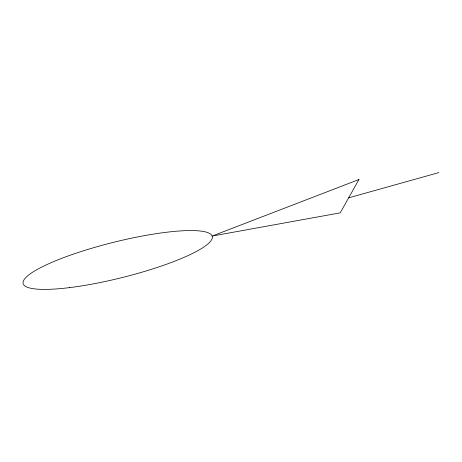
<?xml version="1.0" encoding="UTF-8"?>
<svg xmlns="http://www.w3.org/2000/svg" width="462" height="462" viewBox="0 0 462 462"><rect width="100%" height="100%" fill="white"/><g stroke="black" fill="none" stroke-linecap="round" stroke-linejoin="round"><path stroke-width="0.69" d="M348.648 197.846L438.9 172.586M358.951 179.522L340.211 212.861L212.173 236.042L358.951 179.522M69.635 287.607A97.459 18.139 -14 0 0 212.347 237.312A97.459 18.139 -14 0 0 71.108 254.909A97.459 18.139 -14 0 0 69.635 287.607"/></g></svg>
